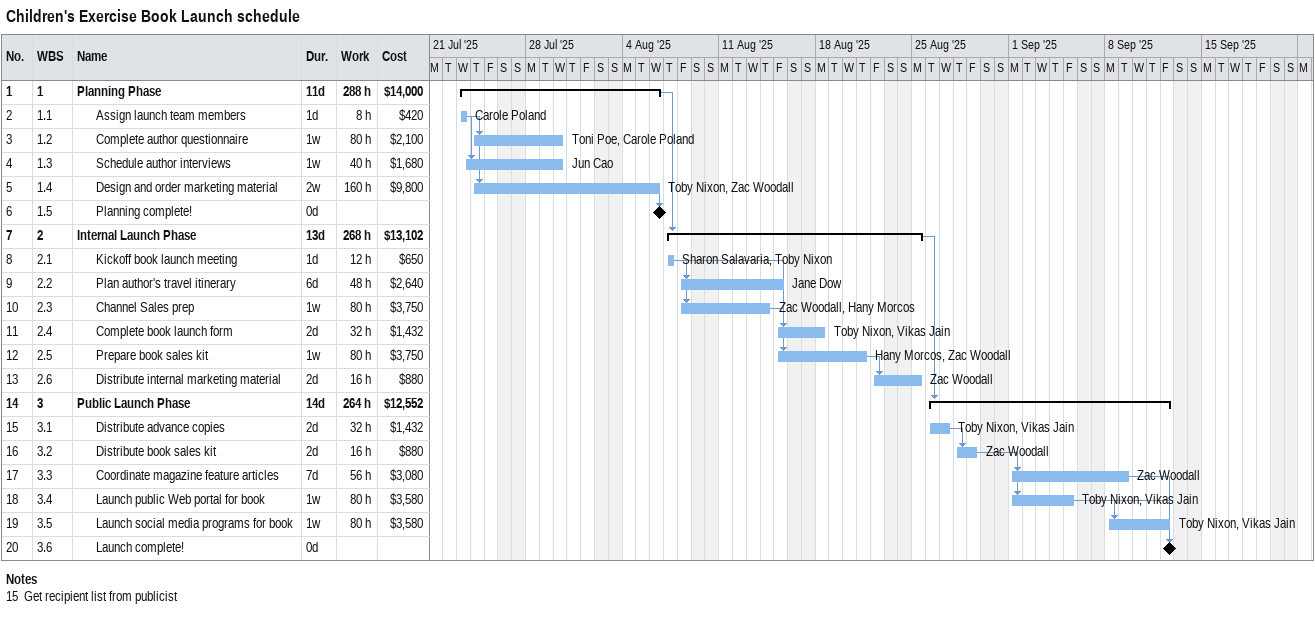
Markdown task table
Children's Exercise Book Launch schedule

| ID | WBS | Task | Duration | Start | Finish | Predecessors | Resources | Work (h) | Cost ($) |
|---|---|---|---|---|---|---|---|---|---|
| 1 | 1 | **Planning Phase** | 11d | 2025-07-23 | 2025-08-06 |  |  | 288 | 14000 |
| 2 | 1.1 | Assign launch team members | 1d | 2025-07-23 | 2025-07-23 |  | Carole Poland | 8 | 420 |
| 3 | 1.2 | Complete author questionnaire | 1w | 2025-07-24 | 2025-07-30 | 2 | Toni Poe, Carole Poland | 80 | 2100 |
| 4 | 1.3 | Schedule author interviews | 1w | 2025-07-23 | 2025-07-30 | 2 | Jun Cao | 40 | 1680 |
| 5 | 1.4 | Design and order marketing material | 2w | 2025-07-24 | 2025-08-06 | 2 | Toby Nixon, Zac Woodall | 160 | 9800 |
| 6 | 1.5 | Planning complete! | 0d | 2025-08-06 | 2025-08-06 | 5 |  |  |  |
| 7 | 2 | **Internal Launch Phase** | 13d | 2025-08-07 | 2025-08-25 | 1 |  | 268 | 13102 |
| 8 | 2.1 | Kickoff book launch meeting | 1d | 2025-08-07 | 2025-08-07 |  | Sharon Salavaria, Toby Nixon | 12 | 650 |
| 9 | 2.2 | Plan author's travel itinerary | 6d | 2025-08-08 | 2025-08-15 | 8 | Jane Dow | 48 | 2640 |
| 10 | 2.3 | Channel Sales prep | 1w | 2025-08-08 | 2025-08-14 | 8 | Zac Woodall, Hany Morcos | 80 | 3750 |
| 11 | 2.4 | Complete book launch form | 2d | 2025-08-15 | 2025-08-18 | 10 | Toby Nixon, Vikas Jain | 32 | 1432 |
| 12 | 2.5 | Prepare book sales kit | 1w | 2025-08-15 | 2025-08-21 | 8, 10 | Hany Morcos, Zac Woodall | 80 | 3750 |
| 13 | 2.6 | Distribute internal marketing material | 2d | 2025-08-22 | 2025-08-25 | 12 | Zac Woodall | 16 | 880 |
| 14 | 3 | **Public Launch Phase** | 14d | 2025-08-26 | 2025-09-12 | 7 |  | 264 | 12552 |
| 15 | 3.1 | Distribute advance copies | 2d | 2025-08-26 | 2025-08-27 |  | Toby Nixon, Vikas Jain | 32 | 1432 |
| 16 | 3.2 | Distribute book sales kit | 2d | 2025-08-28 | 2025-08-29 | 15 | Zac Woodall | 16 | 880 |
| 17 | 3.3 | Coordinate magazine feature articles | 7d | 2025-09-01 | 2025-09-09 | 16 | Zac Woodall | 56 | 3080 |
| 18 | 3.4 | Launch public Web portal for book | 1w | 2025-09-01 | 2025-09-05 | 16 | Toby Nixon, Vikas Jain | 80 | 3580 |
| 19 | 3.5 | Launch social media programs for book | 1w | 2025-09-08 | 2025-09-12 | 18 | Toby Nixon, Vikas Jain | 80 | 3580 |
| 20 | 3.6 | Launch complete! | 0d | 2025-09-12 | 2025-09-12 | 17, 18, 19 |  |  |  |

Notes
- 15: Get recipient list from publicist
